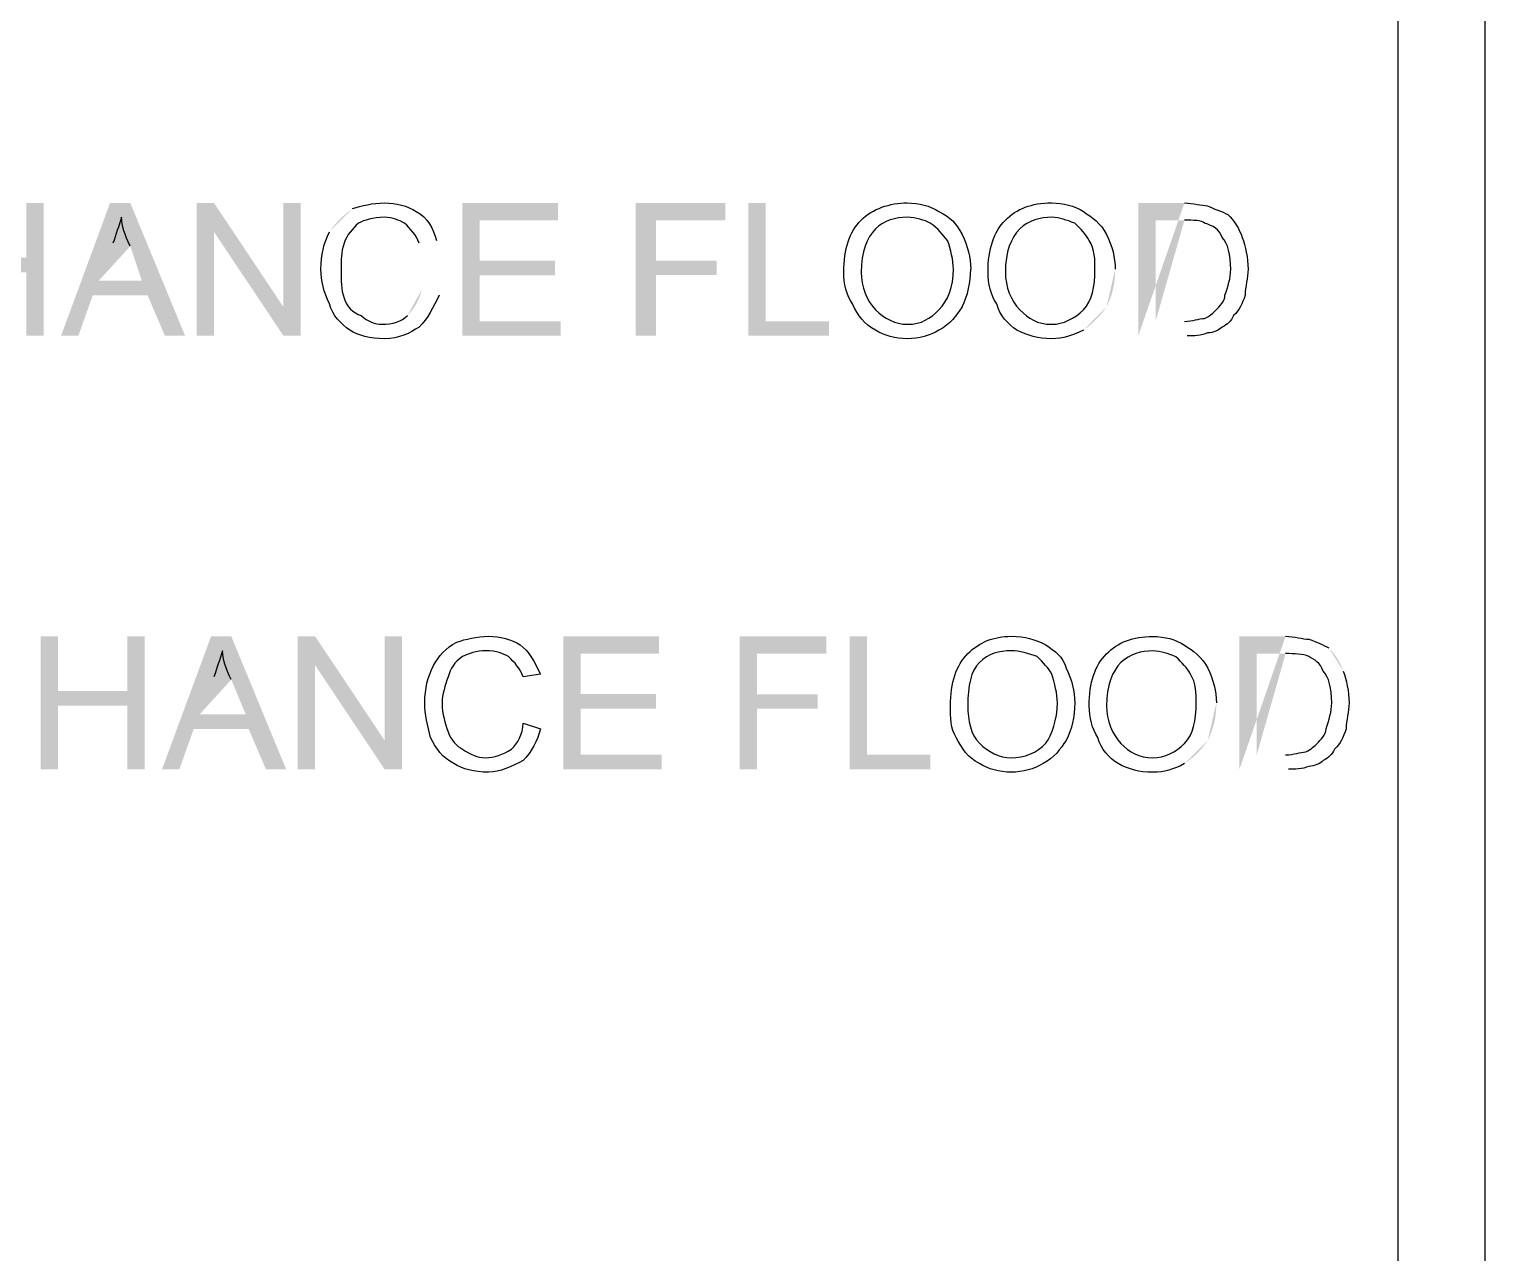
# Model space of a CAD drawing. Header units: feet. Extents: x -88.4 to -52.7, y -30 to -2.4.
# Drawn here: x -55.828 to -54.987, y -11.155 to -10.448 of the extents above; entities that cross this region are included whole.
import ezdxf

# ---------------------------------------------------------------- set-up
doc = ezdxf.new("R2010")
doc.units = ezdxf.units.FT
doc.header["$LTSCALE"] = 0.3
doc.header["$MEASUREMENT"] = 0
doc.layers.add('PDF_Geometry', color=7, linetype='Continuous')
doc.layers.add('PDF_Solid Fills', color=7, linetype='Continuous')

msp = doc.modelspace()

# ---------------------------------------------------------------- hatches: boundary and pattern name
at = {"layer": 'PDF_Solid Fills', "transparency": 33554559}
for points in [[(-55.87931, -10.62541), (-55.87931, -10.54864), (-55.86931, -10.54864), (-55.86931, -10.5803), (-55.82931, -10.5803), (-55.82931, -10.54864), (-55.81931, -10.54864), (-55.81931, -10.62541), (-55.82931, -10.62541), (-55.82931, -10.58874), (-55.86931, -10.58874), (-55.86931, -10.62541)], [(-55.73087, -10.62541), (-55.73087, -10.54864), (-55.72087, -10.54864), (-55.68077, -10.60874), (-55.68077, -10.54864), (-55.67077, -10.54864), (-55.67077, -10.62541), (-55.68077, -10.62541), (-55.72087, -10.5653), (-55.72087, -10.62541)], [(-55.57733, -10.62541), (-55.57733, -10.54864), (-55.52223, -10.54864), (-55.52223, -10.55864), (-55.56733, -10.55864), (-55.56733, -10.58197), (-55.5239, -10.58197), (-55.5239, -10.59041), (-55.56733, -10.59041), (-55.56733, -10.61707), (-55.52056, -10.61707), (-55.52056, -10.62541)], [(-55.47733, -10.62541), (-55.47733, -10.54864), (-55.42556, -10.54864), (-55.42556, -10.55864), (-55.46556, -10.55864), (-55.46556, -10.58197), (-55.43056, -10.58197), (-55.43056, -10.5903), (-55.46556, -10.5903), (-55.46556, -10.62541)], [(-55.41223, -10.62541), (-55.41223, -10.54864), (-55.40223, -10.54864), (-55.40223, -10.61707), (-55.36556, -10.61707), (-55.36556, -10.62541)], [(-55.82098, -10.87572), (-55.82098, -10.79895), (-55.81098, -10.79895), (-55.81098, -10.83062), (-55.77098, -10.83062), (-55.77098, -10.79895), (-55.76098, -10.79895), (-55.76098, -10.87572), (-55.77098, -10.87572), (-55.77098, -10.83905), (-55.81098, -10.83905), (-55.81098, -10.87572)], [(-55.67244, -10.87572), (-55.67244, -10.79895), (-55.66244, -10.79895), (-55.62233, -10.85905), (-55.62233, -10.79895), (-55.61233, -10.79895), (-55.61233, -10.87572), (-55.62233, -10.87572), (-55.66244, -10.81562), (-55.66244, -10.87572)], [(-55.519, -10.87572), (-55.519, -10.79895), (-55.4639, -10.79895), (-55.4639, -10.80895), (-55.509, -10.80895), (-55.509, -10.83228), (-55.46556, -10.83228), (-55.46556, -10.84072), (-55.509, -10.84072), (-55.509, -10.86739), (-55.46223, -10.86739), (-55.46223, -10.87572)], [(-55.41723, -10.87572), (-55.41723, -10.79895), (-55.36723, -10.79895), (-55.36723, -10.80895), (-55.40723, -10.80895), (-55.40723, -10.83239), (-55.37223, -10.83239), (-55.37223, -10.84072), (-55.40723, -10.84072), (-55.40723, -10.87572)], [(-55.35379, -10.87572), (-55.35379, -10.79895), (-55.34379, -10.79895), (-55.34379, -10.86739), (-55.30712, -10.86739), (-55.30712, -10.87572)]]:
    msp.add_hatch(color=256, dxfattribs=at).paths.add_polyline_path(points)
h = msp.add_hatch(color=256, dxfattribs=at)
h.paths.add_polyline_path([(-55.80921, -10.62541), (-55.78087, -10.54864), (-55.76921, -10.54864), (-55.73754, -10.62541), (-55.74921, -10.62541), (-55.75921, -10.60197), (-55.79087, -10.60197), (-55.79921, -10.62541)], flags=0)
h.paths.add_polyline_path([(-55.78754, -10.59364), (-55.76254, -10.59364), (-55.76921, -10.57364)], flags=0)
h.paths.add_polyline_path([(-55.77921, -10.57197), (-55.78754, -10.59364)], flags=0)
h = msp.add_hatch(color=256, dxfattribs=at)
h.paths.add_polyline_path([(-55.60077, -10.59864), (-55.59077, -10.60197)], flags=0)
h.paths.add_polyline_path([(-55.64077, -10.55197, 0.09375), (-55.6541, -10.5653)], flags=0)
h.paths.add_polyline_path([(-55.59244, -10.5703), (-55.60244, -10.57197)], flags=0)
h.paths.add_polyline_path([(-55.6091, -10.61374, 0.134571), (-55.60077, -10.59864)], flags=0)
h = msp.add_hatch(color=256, dxfattribs=at)
h.paths.add_polyline_path([(-55.18702, -10.62541), (-55.18702, -10.54864), (-55.16035, -10.54864)], flags=0)
h.paths.add_polyline_path([(-55.15869, -10.62541), (-55.18702, -10.62541)], flags=0)
h.paths.add_polyline_path([(-55.17702, -10.61707), (-55.16035, -10.61707)], flags=0)
h.paths.add_polyline_path([(-55.16035, -10.55864), (-55.17702, -10.55864), (-55.17702, -10.61707)], flags=0)
h = msp.add_hatch(color=256, dxfattribs=at)
h.paths.add_polyline_path([(-55.20535, -10.60874, 0.120903), (-55.20035, -10.58697)], flags=0)
h.paths.add_polyline_path([(-55.21869, -10.62207, 0.09375), (-55.20535, -10.60874)], flags=0)
h = msp.add_hatch(color=256, dxfattribs=at)
h.paths.add_polyline_path([(-55.75087, -10.87572), (-55.72254, -10.79895), (-55.71087, -10.79895), (-55.67921, -10.87572), (-55.69087, -10.87572), (-55.70087, -10.85239), (-55.73254, -10.85239), (-55.74087, -10.87572)], flags=0)
h.paths.add_polyline_path([(-55.72921, -10.84405), (-55.70254, -10.84405), (-55.71087, -10.82395)], flags=0)
h.paths.add_polyline_path([(-55.72087, -10.82228), (-55.72921, -10.84405)], flags=0)
h = msp.add_hatch(color=256, dxfattribs=at)
h.paths.add_polyline_path([(-55.12858, -10.87572), (-55.12858, -10.79895), (-55.10192, -10.79895)], flags=0)
h.paths.add_polyline_path([(-55.06858, -10.81905, 0.10892), (-55.07692, -10.80562)], flags=0)
h.paths.add_polyline_path([(-55.10025, -10.87572), (-55.12858, -10.87572)], flags=0)
h.paths.add_polyline_path([(-55.11858, -10.86739), (-55.10192, -10.86739)], flags=0)
h.paths.add_polyline_path([(-55.10192, -10.80895), (-55.11858, -10.80895), (-55.11858, -10.86739)], flags=0)
h = msp.add_hatch(color=256, dxfattribs=at)
h.paths.add_polyline_path([(-55.14692, -10.85916, 0.120903), (-55.14192, -10.83739)], flags=0)
h.paths.add_polyline_path([(-55.16025, -10.87249, 0.09375), (-55.14692, -10.85916)], flags=0)

# ---------------------------------------------------------------- linework, layer by layer
at = {"layer": 'PDF_Geometry', "lineweight": 25}
for points in [[(-54.98681, -2.69832), (-54.98681, -11.71207), (-67.9989, -11.71207), (-67.9989, -2.69832)], [(-57.93962, -9.75905), (-57.93962, -11.66197), (-55.03692, -11.66197), (-55.03692, -9.75905)]]:
    msp.add_lwpolyline(points, close=True, dxfattribs=at)
for points in [[(-55.28879, -10.60874, 0.120903), (-55.28379, -10.58697)], [(-55.26046, -10.86905, 0.204912), (-55.24035, -10.86072)]]:
    msp.add_lwpolyline(points, format="xyb", dxfattribs=at)
for points in [[(-55.53233, -10.82072), (-55.54233, -10.82239)], [(-55.54233, -10.84905), (-55.53233, -10.85239)]]:
    msp.add_lwpolyline(points, dxfattribs=at)
for points in [[(-55.64077, -10.55197), (-55.63577, -10.5503), (-55.6291, -10.54864), (-55.62244, -10.54864)], [(-55.62244, -10.54864), (-55.61577, -10.54864), (-55.6091, -10.5503), (-55.6041, -10.55364)], [(-55.34712, -10.55864), (-55.34046, -10.55197), (-55.33046, -10.54864), (-55.32046, -10.54864)], [(-55.32046, -10.54864), (-55.31379, -10.54864), (-55.30712, -10.5503), (-55.30212, -10.55364)], [(-55.26379, -10.55864), (-55.25712, -10.55197), (-55.24869, -10.54864), (-55.23702, -10.54864)], [(-55.23702, -10.54864), (-55.23035, -10.54864), (-55.22369, -10.5503), (-55.21869, -10.55364)], [(-55.16035, -10.54864), (-55.15535, -10.54864), (-55.15035, -10.5503), (-55.14702, -10.5503)], [(-55.14702, -10.5503), (-55.14369, -10.55197), (-55.13858, -10.55364), (-55.13525, -10.5553)], [(-55.77421, -10.55697), (-55.77587, -10.56197), (-55.77754, -10.56697), (-55.77921, -10.57197)], [(-55.76921, -10.57364), (-55.77254, -10.56697), (-55.77421, -10.56197), (-55.77421, -10.55697)], [(-55.63744, -10.5603), (-55.64077, -10.56364), (-55.6441, -10.56697), (-55.64577, -10.57197)], [(-55.62244, -10.55697), (-55.6291, -10.55697), (-55.6341, -10.55864), (-55.63744, -10.5603)], [(-55.61077, -10.5603), (-55.6141, -10.55864), (-55.61744, -10.55697), (-55.62244, -10.55697)], [(-55.60244, -10.57197), (-55.6041, -10.56697), (-55.60744, -10.56364), (-55.61077, -10.5603)], [(-55.6041, -10.55364), (-55.59744, -10.55697), (-55.5941, -10.56364), (-55.59244, -10.5703)], [(-55.35712, -10.58864), (-55.35712, -10.5753), (-55.35379, -10.5653), (-55.34712, -10.55864)], [(-55.32046, -10.55697), (-55.32712, -10.55697), (-55.33379, -10.55864), (-55.33879, -10.56364)], [(-55.30712, -10.5603), (-55.31046, -10.55864), (-55.31546, -10.55697), (-55.32046, -10.55697)], [(-55.29712, -10.5703), (-55.30046, -10.56697), (-55.30212, -10.56364), (-55.30712, -10.5603)], [(-55.30212, -10.55364), (-55.29546, -10.55697), (-55.29212, -10.5603), (-55.28879, -10.56697)], [(-55.27379, -10.58864), (-55.27379, -10.5753), (-55.27046, -10.5653), (-55.26379, -10.55864)], [(-55.23702, -10.55697), (-55.24369, -10.55697), (-55.25035, -10.55864), (-55.25546, -10.56364)], [(-55.22369, -10.5603), (-55.22869, -10.55864), (-55.23202, -10.55697), (-55.23702, -10.55697)], [(-55.21535, -10.5703), (-55.21702, -10.56697), (-55.22035, -10.56364), (-55.22369, -10.5603)], [(-55.21869, -10.55364), (-55.21369, -10.55697), (-55.20869, -10.5603), (-55.20535, -10.56697)], [(-55.14869, -10.5603), (-55.15035, -10.55864), (-55.15535, -10.55864), (-55.16035, -10.55864)], [(-55.13858, -10.56864), (-55.14025, -10.56364), (-55.14369, -10.56197), (-55.14869, -10.5603)], [(-55.13525, -10.5553), (-55.13192, -10.55864), (-55.12858, -10.56364), (-55.12692, -10.56864)], [(-55.6591, -10.58697), (-55.6591, -10.57864), (-55.65744, -10.57197), (-55.6541, -10.5653)], [(-55.33879, -10.56364), (-55.34379, -10.56864), (-55.34712, -10.57697), (-55.34712, -10.58864)], [(-55.28879, -10.56697), (-55.28546, -10.57364), (-55.28379, -10.5803), (-55.28379, -10.58697)], [(-55.25546, -10.56364), (-55.26046, -10.56864), (-55.26379, -10.57697), (-55.26379, -10.58864)], [(-55.20535, -10.56697), (-55.20202, -10.57364), (-55.20035, -10.5803), (-55.20035, -10.58697)], [(-55.13358, -10.58697), (-55.13358, -10.57864), (-55.13525, -10.57197), (-55.13858, -10.56864)], [(-55.12692, -10.56864), (-55.12525, -10.57364), (-55.12358, -10.5803), (-55.12358, -10.58697)], [(-55.64577, -10.57197), (-55.64744, -10.57697), (-55.64744, -10.58197), (-55.64744, -10.58697)], [(-55.29379, -10.58697), (-55.29379, -10.58197), (-55.29546, -10.5753), (-55.29712, -10.5703)], [(-55.21202, -10.58697), (-55.21202, -10.58197), (-55.21202, -10.5753), (-55.21535, -10.5703)], [(-55.6541, -10.60697), (-55.65744, -10.6003), (-55.6591, -10.59364), (-55.6591, -10.58697)], [(-55.64744, -10.58697), (-55.64744, -10.59364), (-55.64744, -10.59864), (-55.64577, -10.60364)], [(-55.35212, -10.60697), (-55.35546, -10.60197), (-55.35712, -10.5953), (-55.35712, -10.58864)], [(-55.34712, -10.58864), (-55.34712, -10.59697), (-55.34379, -10.6053), (-55.33879, -10.61041)], [(-55.30212, -10.61041), (-55.29712, -10.6053), (-55.29379, -10.59697), (-55.29379, -10.58697)], [(-55.26879, -10.60697), (-55.27212, -10.60197), (-55.27379, -10.5953), (-55.27379, -10.58864)], [(-55.26379, -10.58864), (-55.26379, -10.59697), (-55.26046, -10.6053), (-55.25546, -10.61041)], [(-55.21869, -10.61041), (-55.21369, -10.6053), (-55.21202, -10.59697), (-55.21202, -10.58697)], [(-55.13692, -10.60197), (-55.13525, -10.59697), (-55.13358, -10.59197), (-55.13358, -10.58697)], [(-55.12358, -10.58697), (-55.12358, -10.59197), (-55.12525, -10.59697), (-55.12525, -10.60197)], [(-55.59077, -10.60197), (-55.5941, -10.60874), (-55.59744, -10.61541), (-55.60244, -10.62041)], [(-55.14202, -10.61041), (-55.14025, -10.60874), (-55.13692, -10.6053), (-55.13692, -10.60197)], [(-55.12525, -10.60197), (-55.12692, -10.60697), (-55.12858, -10.61041), (-55.13192, -10.61374)], [(-55.64244, -10.62207), (-55.64744, -10.61874), (-55.65244, -10.61374), (-55.6541, -10.60697)], [(-55.64577, -10.60364), (-55.6441, -10.60874), (-55.64077, -10.61207), (-55.63577, -10.61374)], [(-55.33879, -10.62207), (-55.34546, -10.61874), (-55.34879, -10.61374), (-55.35212, -10.60697)], [(-55.33879, -10.61041), (-55.33379, -10.61541), (-55.32712, -10.61874), (-55.32046, -10.61874)], [(-55.32046, -10.61874), (-55.31212, -10.61874), (-55.30712, -10.61541), (-55.30212, -10.61041)], [(-55.28879, -10.60874), (-55.29212, -10.61374), (-55.29546, -10.61874), (-55.30212, -10.62207)], [(-55.25712, -10.62207), (-55.26212, -10.61874), (-55.26712, -10.61374), (-55.26879, -10.60697)], [(-55.25546, -10.61041), (-55.25035, -10.61541), (-55.24535, -10.61874), (-55.23702, -10.61874)], [(-55.23702, -10.61874), (-55.23035, -10.61874), (-55.22369, -10.61541), (-55.21869, -10.61041)], [(-55.14869, -10.61541), (-55.14535, -10.61374), (-55.14369, -10.61207), (-55.14202, -10.61041)], [(-55.63577, -10.61374), (-55.63244, -10.61707), (-55.62744, -10.61874), (-55.6241, -10.61874)], [(-55.6241, -10.61874), (-55.61744, -10.61874), (-55.61244, -10.61707), (-55.6091, -10.61374)], [(-55.16035, -10.61707), (-55.15535, -10.61707), (-55.15202, -10.61541), (-55.14869, -10.61541)], [(-55.13192, -10.61374), (-55.13358, -10.61707), (-55.13525, -10.61874), (-55.13858, -10.62041)], [(-55.62244, -10.62707), (-55.63077, -10.62707), (-55.63744, -10.62541), (-55.64244, -10.62207)], [(-55.60244, -10.62041), (-55.60744, -10.62374), (-55.6141, -10.62707), (-55.62244, -10.62707)], [(-55.32046, -10.62707), (-55.32712, -10.62707), (-55.33379, -10.62541), (-55.33879, -10.62207)], [(-55.30212, -10.62207), (-55.30712, -10.62541), (-55.31379, -10.62707), (-55.32046, -10.62707)], [(-55.23702, -10.62707), (-55.24535, -10.62707), (-55.25035, -10.62541), (-55.25712, -10.62207)], [(-55.21869, -10.62207), (-55.22535, -10.62541), (-55.23035, -10.62707), (-55.23702, -10.62707)], [(-55.14702, -10.62374), (-55.15035, -10.62541), (-55.15535, -10.62541), (-55.15869, -10.62541)], [(-55.13858, -10.62041), (-55.14025, -10.62207), (-55.14369, -10.62374), (-55.14702, -10.62374)], [(-55.5941, -10.81572), (-55.59077, -10.81062), (-55.58733, -10.80562), (-55.58067, -10.80228)], [(-55.58067, -10.80228), (-55.57567, -10.80062), (-55.569, -10.79895), (-55.56233, -10.79895)], [(-55.56233, -10.79895), (-55.55567, -10.79895), (-55.549, -10.80062), (-55.544, -10.80395)], [(-55.544, -10.80395), (-55.539, -10.80728), (-55.53567, -10.81405), (-55.53233, -10.82072)], [(-55.28546, -10.80895), (-55.27879, -10.80228), (-55.27046, -10.79895), (-55.26046, -10.79895)], [(-55.26046, -10.79895), (-55.25202, -10.79895), (-55.24702, -10.80062), (-55.24035, -10.80395)], [(-55.24035, -10.80395), (-55.23535, -10.80728), (-55.23035, -10.81062), (-55.22869, -10.81739)], [(-55.20535, -10.80905), (-55.19869, -10.80239), (-55.19025, -10.79905), (-55.17858, -10.79905)], [(-55.17858, -10.79905), (-55.17192, -10.79905), (-55.16525, -10.80072), (-55.16025, -10.80405)], [(-55.16025, -10.80405), (-55.15525, -10.80739), (-55.15025, -10.81072), (-55.14692, -10.81739)], [(-55.10192, -10.79895), (-55.09692, -10.79895), (-55.09192, -10.80062), (-55.08858, -10.80062)], [(-55.08858, -10.80062), (-55.08358, -10.80228), (-55.08025, -10.80395), (-55.07692, -10.80562)], [(-55.71587, -10.80728), (-55.71754, -10.81228), (-55.71921, -10.81728), (-55.72087, -10.82228)], [(-55.71087, -10.82395), (-55.71421, -10.81728), (-55.71587, -10.81228), (-55.71587, -10.80728)], [(-55.57733, -10.81062), (-55.58233, -10.81405), (-55.584, -10.81739), (-55.58567, -10.82239)], [(-55.564, -10.80728), (-55.569, -10.80728), (-55.574, -10.80895), (-55.57733, -10.81062)], [(-55.55067, -10.81062), (-55.554, -10.80895), (-55.55733, -10.80728), (-55.564, -10.80728)], [(-55.54233, -10.82239), (-55.544, -10.81739), (-55.54733, -10.81405), (-55.55067, -10.81062)], [(-55.29546, -10.83905), (-55.29546, -10.82572), (-55.29212, -10.81572), (-55.28546, -10.80895)], [(-55.26046, -10.80728), (-55.26712, -10.80728), (-55.27379, -10.80895), (-55.27879, -10.81405)], [(-55.24535, -10.81062), (-55.25035, -10.80895), (-55.25546, -10.80728), (-55.26046, -10.80728)], [(-55.23702, -10.82072), (-55.23869, -10.81739), (-55.24202, -10.81405), (-55.24535, -10.81062)], [(-55.21535, -10.83905), (-55.21535, -10.82572), (-55.21202, -10.81572), (-55.20535, -10.80905)], [(-55.17858, -10.80739), (-55.18525, -10.80739), (-55.19192, -10.80905), (-55.19702, -10.81405)], [(-55.16525, -10.81072), (-55.17025, -10.80905), (-55.17358, -10.80739), (-55.17858, -10.80739)], [(-55.15692, -10.82072), (-55.15858, -10.81739), (-55.16192, -10.81405), (-55.16525, -10.81072)], [(-55.08858, -10.81062), (-55.09192, -10.80895), (-55.09692, -10.80895), (-55.10192, -10.80895)], [(-55.08025, -10.81905), (-55.08192, -10.81405), (-55.08525, -10.81239), (-55.08858, -10.81062)], [(-55.5991, -10.83739), (-55.5991, -10.82905), (-55.59744, -10.82239), (-55.5941, -10.81572)], [(-55.27879, -10.81405), (-55.28379, -10.81905), (-55.28546, -10.82739), (-55.28546, -10.83905)], [(-55.23369, -10.83739), (-55.23369, -10.83239), (-55.23535, -10.82572), (-55.23702, -10.82072)], [(-55.22869, -10.81739), (-55.22535, -10.82405), (-55.22369, -10.83072), (-55.22369, -10.83739)], [(-55.19702, -10.81405), (-55.20202, -10.81905), (-55.20535, -10.82739), (-55.20535, -10.83905)], [(-55.15358, -10.83739), (-55.15358, -10.83239), (-55.15358, -10.82572), (-55.15692, -10.82072)], [(-55.14692, -10.81739), (-55.14358, -10.82405), (-55.14192, -10.83072), (-55.14192, -10.83739)], [(-55.07525, -10.83739), (-55.07525, -10.82905), (-55.07692, -10.82239), (-55.08025, -10.81905)], [(-55.06858, -10.81905), (-55.06692, -10.82405), (-55.06525, -10.83072), (-55.06525, -10.83739)], [(-55.58567, -10.82239), (-55.58733, -10.82739), (-55.5891, -10.83239), (-55.5891, -10.83739)], [(-55.59577, -10.85739), (-55.59744, -10.85072), (-55.5991, -10.84405), (-55.5991, -10.83739)], [(-55.5891, -10.83739), (-55.5891, -10.84405), (-55.58733, -10.84905), (-55.58567, -10.85405)], [(-55.24035, -10.86072), (-55.23702, -10.85572), (-55.23369, -10.84739), (-55.23369, -10.83739)], [(-55.22369, -10.83739), (-55.22369, -10.84572), (-55.22535, -10.85239), (-55.22869, -10.85905)], [(-55.16025, -10.86082), (-55.15525, -10.85572), (-55.15358, -10.84739), (-55.15358, -10.83739)], [(-55.07858, -10.85239), (-55.07692, -10.84739), (-55.07525, -10.84239), (-55.07525, -10.83739)], [(-55.06525, -10.83739), (-55.06525, -10.84239), (-55.06692, -10.84739), (-55.06692, -10.85239)], [(-55.29212, -10.85739), (-55.29546, -10.85239), (-55.29546, -10.84572), (-55.29546, -10.83905)], [(-55.28546, -10.83905), (-55.28546, -10.84739), (-55.28379, -10.85572), (-55.27879, -10.86072)], [(-55.21035, -10.85739), (-55.21369, -10.85239), (-55.21535, -10.84572), (-55.21535, -10.83905)], [(-55.20535, -10.83905), (-55.20535, -10.84739), (-55.20202, -10.85572), (-55.19702, -10.86082)], [(-55.58567, -10.85405), (-55.584, -10.85905), (-55.58067, -10.86239), (-55.57733, -10.86405)], [(-55.549, -10.86405), (-55.54567, -10.86072), (-55.54233, -10.85572), (-55.54233, -10.84905)], [(-55.53233, -10.85239), (-55.534, -10.85905), (-55.53733, -10.86572), (-55.54233, -10.87072)], [(-55.08358, -10.86072), (-55.08192, -10.85905), (-55.07858, -10.85572), (-55.07858, -10.85239)], [(-55.06692, -10.85239), (-55.06858, -10.85739), (-55.07025, -10.86072), (-55.07358, -10.86405)], [(-55.58233, -10.87239), (-55.5891, -10.86905), (-55.59244, -10.86405), (-55.59577, -10.85739)], [(-55.27879, -10.87239), (-55.28546, -10.86905), (-55.28879, -10.86405), (-55.29212, -10.85739)], [(-55.27879, -10.86072), (-55.27379, -10.86572), (-55.26712, -10.86905), (-55.26046, -10.86905)], [(-55.22869, -10.85905), (-55.23202, -10.86405), (-55.23535, -10.86905), (-55.24202, -10.87239)], [(-55.19869, -10.87249), (-55.20369, -10.86916), (-55.20869, -10.86416), (-55.21035, -10.85739)], [(-55.19702, -10.86082), (-55.19192, -10.86582), (-55.18692, -10.86916), (-55.17858, -10.86916)], [(-55.17858, -10.86916), (-55.17192, -10.86916), (-55.16525, -10.86582), (-55.16025, -10.86082)], [(-55.09025, -10.86572), (-55.08692, -10.86405), (-55.08525, -10.86239), (-55.08358, -10.86072)], [(-55.57733, -10.86405), (-55.57233, -10.86739), (-55.569, -10.86905), (-55.564, -10.86905)], [(-55.564, -10.86905), (-55.559, -10.86905), (-55.554, -10.86739), (-55.549, -10.86405)], [(-55.54233, -10.87072), (-55.549, -10.87405), (-55.55567, -10.87739), (-55.56233, -10.87739)], [(-55.10192, -10.86739), (-55.09692, -10.86739), (-55.09358, -10.86572), (-55.09025, -10.86572)], [(-55.08025, -10.87072), (-55.08192, -10.87239), (-55.08525, -10.87405), (-55.08858, -10.87405)], [(-55.07358, -10.86405), (-55.07525, -10.86739), (-55.07692, -10.86905), (-55.08025, -10.87072)], [(-55.56233, -10.87739), (-55.57067, -10.87739), (-55.57733, -10.87572), (-55.58233, -10.87239)], [(-55.26046, -10.87739), (-55.26712, -10.87739), (-55.27379, -10.87572), (-55.27879, -10.87239)], [(-55.24202, -10.87239), (-55.24702, -10.87572), (-55.25379, -10.87739), (-55.26046, -10.87739)], [(-55.17858, -10.87749), (-55.18692, -10.87749), (-55.19192, -10.87582), (-55.19869, -10.87249)], [(-55.16025, -10.87249), (-55.16692, -10.87582), (-55.17192, -10.87749), (-55.17858, -10.87749)], [(-55.08858, -10.87405), (-55.09192, -10.87572), (-55.09692, -10.87572), (-55.10025, -10.87572)]]:
    msp.add_open_spline(points, degree=3, dxfattribs=at)

doc.saveas('drawing.dxf')
